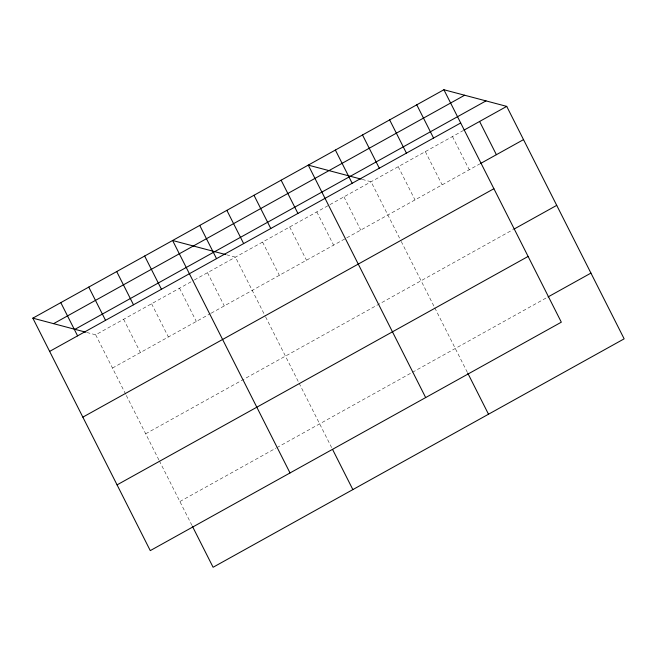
<?xml version="1.0" encoding="UTF-8"?>
<svg xmlns="http://www.w3.org/2000/svg" width="657" height="657" viewBox="0 0 657 657"><rect width="100%" height="100%" fill="white"/><g stroke="black" fill="none" stroke-linecap="round" stroke-linejoin="round"><path stroke-width="0.49" stroke-dasharray="3.29 2.46" d="M86.79 332.458L95.676 334.815L193.511 280.449M194.382 279.964L329.075 205.107M329.954 204.623L462.971 130.702M112.47 368.051L210.297 313.685M211.168 313.2L345.861 238.343M346.74 237.859L479.758 163.938M145.673 433.792L512.969 229.679M179.887 501.521L275.973 448.131M276.843 447.639L411.537 372.79M412.415 372.305L547.182 297.416M362.196 179.41L371.082 181.767L400.786 240.569M226.55 254.793L235.436 257.15L265.141 315.951M452.468 136.541L469.262 169.777M425.342 151.619L442.128 184.847M398.216 166.689L415.002 199.925M401.246 241.48L434.31 306.934M434.77 307.837L467.283 372.215M343.956 196.845L360.742 230.081M316.822 211.924L333.616 245.151M289.696 226.993L306.482 260.229M262.57 242.072L279.356 275.308M265.6 316.863L298.664 382.317M299.116 383.22L331.637 447.598M207.489 272.68L224.275 305.916M179.533 288.209L196.32 321.445M151.586 303.748L168.373 336.984M123.631 319.277L140.417 352.513M95.676 334.815L125.84 394.529M126.308 395.44L158.904 459.982M159.364 460.886L191.885 525.263"/><path stroke-width="0.99" d="M443.902 89.738L561.324 322.185L150.272 550.615L32.85 318.16L443.902 89.738L506.728 106.385L624.15 338.84L213.098 567.262L192.345 526.175M53.587 323.655L464.639 95.232M74.947 329.321L485.999 100.891M49.636 351.396L460.688 122.974M463.85 130.217L506.728 106.385M480.637 163.453L523.522 139.621M82.848 417.138L493.9 188.715M513.848 229.194L556.725 205.362M117.061 484.874L528.113 256.444M548.061 296.931L590.939 273.098M361.21 179.147L308.256 165.121L425.67 397.567M225.565 254.53L172.61 240.495L290.024 472.95M32.85 318.16L85.804 332.196M479.602 121.463L496.388 154.699M416.768 104.816L433.563 138.052M389.642 119.886L406.428 153.122M362.516 134.964L379.303 168.2M467.751 373.127L488.504 414.222M335.382 150.042L352.168 183.278M281.122 180.19L297.917 213.426M253.996 195.269L270.783 228.505M226.862 210.347L243.657 243.583M332.565 449.421L352.858 489.596M199.736 225.425L216.523 258.653M144.655 256.033L161.441 289.269M116.708 271.563L133.494 304.799M88.752 287.093L105.539 320.329M60.805 302.631L77.592 335.867"/></g></svg>
